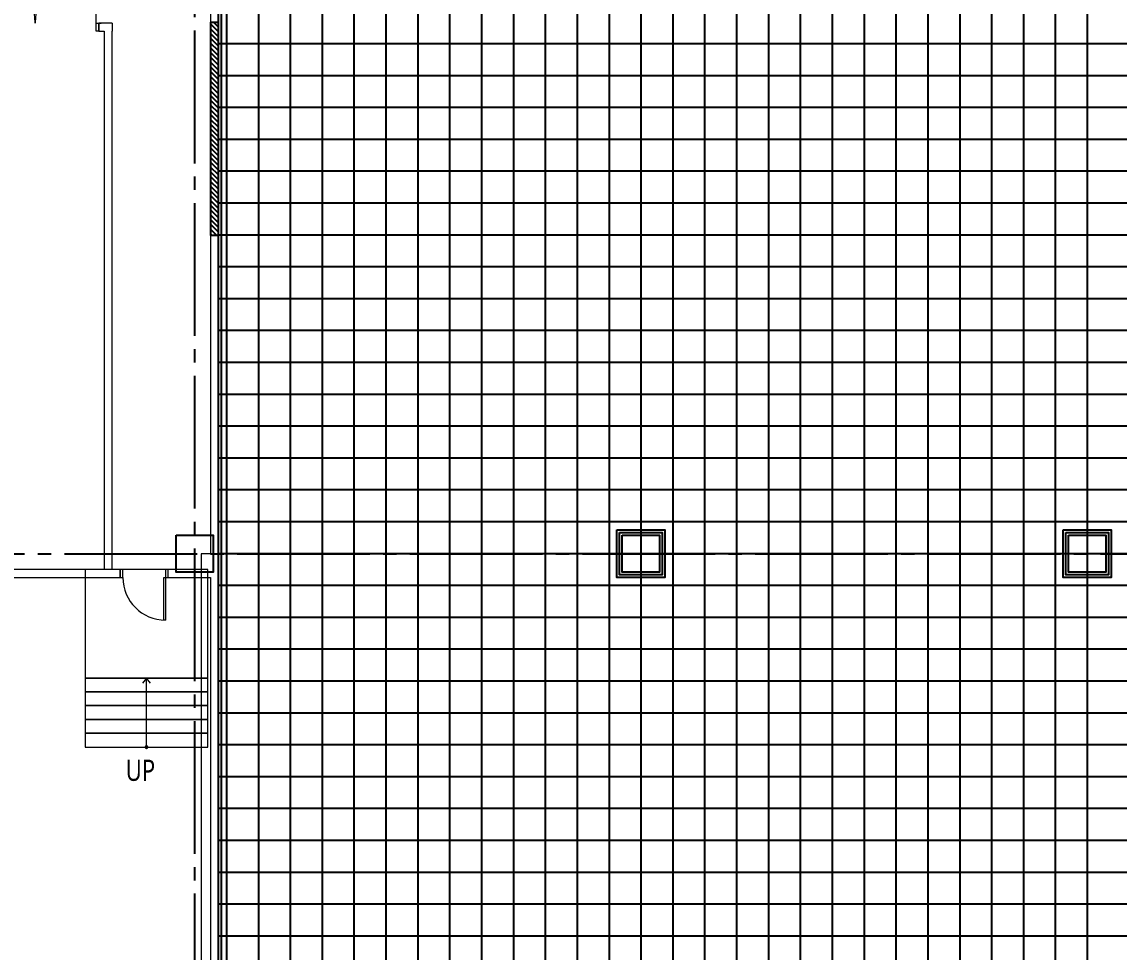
# Model space of a CAD drawing. Header units: millimetres. Extents: x -960 to 41501, y -1010 to 11880.
# Drawn here: x 1475 to 3540, y 750 to 2501 of the extents above; entities that cross this region are included whole.
import ezdxf
from ezdxf.enums import TextEntityAlignment as Align

# ---------------------------------------------------------------- set-up
doc = ezdxf.new("R2010")
doc.units = ezdxf.units.MM
doc.header["$LTSCALE"] = 100
doc.linetypes.add('X-S-FAB-L10$0$COL-CEN-LIN', pattern=[3.25, 2.5, -0.25, 0.25, -0.25])
for name, color, linetype in [('0-XREF', 7, 'Continuous'), ('188K-SM-03-F10-ARCH-PA-Y2257103$0$K-P1S-4.2-單抗', 53, 'Continuous'), ('188K-SM-03-F10-ARCH-PA-Y2257103$0$K-岩棉 2hr 7.5-單抗', 53, 'Continuous'), ('188K-SM-03-F10-ARCH-RF-Y2257103$0$K-RF-0.55', 191, 'Continuous'), ('188K-SM-03-F10-ARCH-RF-Y2257103$0$K-RF-0.55-AREA', 6, 'Continuous'), ('X-S-FAB-L10$0$0-DIM-TXT', 8, 'Continuous'), ('X-S-FAB-L10$0$A-STRS', 8, 'Continuous'), ('X-S-FAB-L10$0$A-TEXT', 8, 'Continuous'), ('X-S-FAB-L10$0$A-WALL-IN', 8, 'Continuous'), ('X-S-FAB-L10$0$A-WALL-IN.200K', 8, 'Continuous'), ('X-S-FAB-L10$0$BLOCK', 8, 'Continuous'), ('X-S-FAB-L10$0$CCL', 8, 'X-S-FAB-L10$0$COL-CEN-LIN'), ('X-S-FAB-L10$0$COL-S', 8, 'Continuous'), ('X-S-FAB-L10$0$Door', 8, 'Continuous'), ('X-S-FAB-L10$0$S-FNDN', 8, 'Continuous'), ('X-S-FAB-L10$0$S-SLAB-SHOW', 8, 'Continuous'), ('X-S-FAB-L10$0$WALL_188K_IN', 8, 'Continuous')]:
    doc.layers.add(name, color=color, linetype=linetype)
doc.styles.add('X-S-FAB-L10$0$CHINA', font='simplex.shx', dxfattribs={"width": 0.75, "bigfont": 'chineset.shx'})
doc.styles.add('X-S-FAB-L10$0$Standard', font='', dxfattribs={"width": 0.8})
doc.styles.add('X-S-FAB-L10$0$TG_NOTE_TEXT', font='simplex.shx', dxfattribs={"width": 0.75, "bigfont": 'chineset.shx'})
doc.styles.get('X-S-FAB-L10$0$Standard').set_extended_font_data('Microsoft JhengHei')

# ---------------------------------------------------------------- blocks, each defined once
blk = doc.blocks.new('X-S-FAB-L10$0$FAB2-L05')
at = {"layer": 'X-S-FAB-L10$0$CCL'}
for p, q in [((-24360, 11005), (-24360, 0)), ((-23520, 11005), (-23520, 0)), ((-22680, 11005), (-22680, 0)), ((-26880, 2220), (1210, 2220))]:
    blk.add_line(p, q, dxfattribs=at)
at = {"layer": 'X-S-FAB-L10$0$COL-S'}
for points in [[(-24395, 2255), (-24325, 2255), (-24325, 2185), (-24395, 2185)], [(-23555, 2255), (-23485, 2255), (-23485, 2185), (-23555, 2185)], [(-22715, 2255), (-22645, 2255), (-22645, 2185), (-22715, 2185)]]:
    blk.add_lwpolyline(points, close=True, dxfattribs=at)
blk = doc.blocks.new('X-S-FAB-L10$0$萬用門(22改)-REVISED[9]_1')
at = {"layer": 'X-S-FAB-L10$0$Door', "color": 4, "lineweight": 0}
for p, q in [((1665, 1470), (1660, 1470)), ((1660, 1470), (1660, 1455)), ((1665, 1455), (1665, 1470)), ((1750, 1470), (1745, 1470)), ((1745, 1470), (1745, 1455)), ((1750, 1455), (1750, 1470)), ((1660, 1455), (1665, 1455)), ((1742, 1375), (1742, 1455)), ((1742, 1455), (1745, 1455)), ((1745, 1455), (1745, 1375)), ((1745, 1455), (1750, 1455)), ((1745, 1375), (1742, 1375))]:
    blk.add_line(p, q, dxfattribs=at)
blk.add_arc((1745, 1455), 80, 180, 270, dxfattribs=at)
blk = doc.blocks.new('X-S-FAB-L10')
at = {"layer": 'X-S-FAB-L10$0$WALL_188K_IN'}
h = blk.add_hatch(dxfattribs=at)
h.set_pattern_fill('LINE', color=256, scale=2, angle=135)
h.set_pattern_definition([(135, (1845, 2401.6165), (-4.49013, -4.49013), [])])
h.paths.add_polyline_path([(1845, 2100), (1845, 2500), (1830, 2500), (1830, 2100)])
at = {"layer": 'X-S-FAB-L10$0$A-STRS', "lineweight": 0}
for p, q in [((1825, 1266), (1594, 1266)), ((1594, 1266), (1594, 1136)), ((1825, 1266), (1594, 1266)), ((1594, 1266), (1594, 1240)), ((1709.5, 1266), (1702, 1256)), ((1709.5, 1240), (1709.5, 1266)), ((1717, 1256), (1709.5, 1266)), ((1825, 1136), (1825, 1266)), ((1825, 1240), (1825, 1266)), ((1594, 1240), (1825, 1240)), ((1825, 1240), (1594, 1240)), ((1594, 1240), (1594, 1214)), ((1594, 1240), (1825, 1240)), ((1709.5, 1162), (1709.5, 1240)), ((1825, 1214), (1825, 1240)), ((1594, 1214), (1825, 1214)), ((1825, 1214), (1594, 1214)), ((1594, 1214), (1594, 1188)), ((1594, 1214), (1825, 1214)), ((1825, 1188), (1825, 1214)), ((1594, 1188), (1825, 1188)), ((1825, 1188), (1594, 1188)), ((1594, 1188), (1594, 1162)), ((1594, 1188), (1825, 1188)), ((1825, 1162), (1825, 1188)), ((1594, 1162), (1825, 1162)), ((1825, 1162), (1594, 1162)), ((1594, 1162), (1594, 1136)), ((1594, 1162), (1825, 1162)), ((1709.5, 1136), (1709.5, 1162)), ((1825, 1136), (1825, 1162)), ((1594, 1136), (1825, 1136)), ((1594, 1136), (1825, 1136))]:
    blk.add_line(p, q, dxfattribs=at)
at = {"layer": 'X-S-FAB-L10$0$A-STRS', "lineweight": 0, "flags": 128}
blk.add_lwpolyline([(1712, 1136, 1), (1707, 1136, 1)], format="xyb", close=True, dxfattribs=at)
at = {"layer": 'X-S-FAB-L10$0$A-WALL-IN', "lineweight": 0}
for p, q in [((1845, 2500), (1830, 2500)), ((1845, 2100), (1830, 2100)), ((1660, 1455), (1660, 1470)), ((1750, 1455), (1750, 1470))]:
    blk.add_line(p, q, dxfattribs=at)
at = {"layer": 'X-S-FAB-L10$0$A-WALL-IN', "lineweight": 0, "flags": 128}
for points in [[(1845, 2500), (1845, 6750)], [(1830, 2755), (1830, 2500)], [(1830, 2100), (1830, 1535)], [(1845, -35), (1845, 2100)], [(1660, 1470), (935, 1470)], [(1765, 1470), (1750, 1470)], [(-38.1, 1455), (1660, 1455)], [(1750, 1455), (1830, 1455)], [(1830, 1455), (1830, 35)]]:
    blk.add_lwpolyline(points, dxfattribs=at)
at = {"layer": 'X-S-FAB-L10$0$A-WALL-IN.200K', "lineweight": 0}
for p, q in [((1620, 2499), (1624.3, 2499)), ((1620, 2484), (1620, 2499)), ((1645, 2499), (1620, 2499)), ((1645, 2499), (1645, 2484)), ((1620, 2484), (1624.3, 2484)), ((1620, 2484), (1630, 2484)), ((1630, 2484), (1630, 1470)), ((1645, 1470), (1645, 2484))]:
    blk.add_line(p, q, dxfattribs=at)
at = {"layer": 'X-S-FAB-L10$0$COL-S'}
for p, q in [((1765, 1535), (1835, 1535)), ((1765, 1465), (1765, 1535)), ((1835, 1535), (1835, 1465)), ((2605, 1535), (2675, 1535)), ((2605, 1465), (2605, 1535)), ((2675, 1535), (2675, 1465)), ((3445, 1535), (3515, 1535)), ((3445, 1465), (3445, 1535)), ((3515, 1535), (3515, 1465)), ((1835, 1465), (1765, 1465)), ((2675, 1465), (2605, 1465)), ((3515, 1465), (3445, 1465))]:
    blk.add_line(p, q, dxfattribs=at)
at = {"layer": 'X-S-FAB-L10$0$Door', "lineweight": 0}
for p, q in [((1615, 2499), (1615, 2614)), ((1615, 2484), (1615, 2499)), ((1615, 2499), (1620, 2499)), ((1620, 2499), (1620, 2484)), ((1620, 2484), (1620, 2499)), ((1620, 2484), (1620, 2499)), ((1620, 2499), (1624.3, 2499)), ((1620, 2499), (1624.3, 2499)), ((1620, 2484), (1615, 2484)), ((1620, 2484), (1624.3, 2484)), ((1620, 2484), (1624.3, 2484))]:
    blk.add_line(p, q, dxfattribs=at)
for centre, start, end in [((1385, 2499), 0, 90), ((1615, 2499), 90, 180)]:
    blk.add_arc(centre, 115, start, end, dxfattribs=at)
at = {"layer": 'X-S-FAB-L10$0$S-FNDN', "lineweight": 0, "flags": 128}
blk.add_lwpolyline([(4350, 7470), (1830, 7470), (1830, 1500), (1812.5, 1500), (1812.5, -55), (9330, -55), (9330, 7470)], close=True, dxfattribs=at)
at = {"layer": 'X-S-FAB-L10$0$S-SLAB-SHOW', "lineweight": 0, "flags": 128}
blk.add_lwpolyline([(1594, 1266), (1825, 1266), (1825, 1470), (1594, 1470)], close=True, dxfattribs=at)
at = {"layer": 'X-S-FAB-L10$0$WALL_188K_IN'}
blk.add_lwpolyline([(1845, 2100), (1845, 2500), (1830, 2500), (1830, 2100)], close=True, dxfattribs=at)
at = {"layer": 'X-S-FAB-L10$0$BLOCK'}
blk.add_blockref('X-S-FAB-L10$0$FAB2-L05', (26160, -720), dxfattribs=at)
at = {"layer": 'X-S-FAB-L10$0$Door', "lineweight": 0}
blk.add_blockref('X-S-FAB-L10$0$萬用門(22改)-REVISED[9]_1', (0, 0), dxfattribs=at)
at = {"style": 'X-S-FAB-L10$0$TG_NOTE_TEXT', "width": 0.5, "flags": 1}
for p in [(7463.3, 9020), (18268.3, 8649), (11197.8, 4800.2), (16485.8, 4800.2), (25420.3, 2635), (13360, 320, 0), (7463.3, -33.3)]:
    blk.add_attdef('WH', text='', height=20, dxfattribs=at).set_placement(p, align=Align.BOTTOM_LEFT)
at = {"width": 0.5}
for style, p in [('X-S-FAB-L10$0$TG_NOTE_TEXT', (7585, 9020)), ('X-S-FAB-L10$0$TG_NOTE_TEXT', (18390, 8649)), ('X-S-FAB-L10$0$TG_NOTE_TEXT', (11117.5, 4813.5)), ('X-S-FAB-L10$0$TG_NOTE_TEXT', (16607.5, 4813.5)), ('X-S-FAB-L10$0$TG_NOTE_TEXT', (25350, 2635)), ('X-S-FAB-L10$0$Standard', (13129.4, 325, 0)), ('X-S-FAB-L10$0$TG_NOTE_TEXT', (7585, -20))]:
    blk.add_attdef('DESC', text='', height=10, dxfattribs=dict(at, style=style)).set_placement(p, align=Align.BOTTOM_LEFT)
for tag, style, p in [('TYPE', 'X-S-FAB-L10$0$TG_NOTE_TEXT', (7619.3, 9020)), ('NO', 'X-S-FAB-L10$0$TG_NOTE_TEXT', (7650.1, 9020)), ('TYPE', 'X-S-FAB-L10$0$TG_NOTE_TEXT', (18424.2, 8649)), ('NO', 'X-S-FAB-L10$0$TG_NOTE_TEXT', (18455, 8649)), ('NO', 'X-S-FAB-L10$0$TG_NOTE_TEXT', (11088.6, 4813.5)), ('TYPE', 'X-S-FAB-L10$0$TG_NOTE_TEXT', (11151.8, 4813.5)), ('TYPE', 'X-S-FAB-L10$0$TG_NOTE_TEXT', (16641.8, 4813.5)), ('NO', 'X-S-FAB-L10$0$TG_NOTE_TEXT', (16672.6, 4813.5)), ('NO', 'X-S-FAB-L10$0$TG_NOTE_TEXT', (25313, 2635)), ('TYPE', 'X-S-FAB-L10$0$TG_NOTE_TEXT', (25350, 2635)), ('NO', 'X-S-FAB-L10$0$Standard', (13100, 320, 0)), ('TYPE', 'X-S-FAB-L10$0$Standard', (13129.4, 320, 0)), ('TYPE', 'X-S-FAB-L10$0$TG_NOTE_TEXT', (7619.3, -20)), ('NO', 'X-S-FAB-L10$0$TG_NOTE_TEXT', (7650.1, -20))]:
    blk.add_attdef(tag, text='', height=10, dxfattribs=dict(at, style=style)).set_placement(p, align=Align.BOTTOM_RIGHT)
for rotation, style, p in [(180, 'X-S-FAB-L10$0$Standard', (317.6, 7480)), (180, 'X-S-FAB-L10$0$Standard', (1217.6, 7480)), (90, 'X-S-FAB-L10$0$TG_NOTE_TEXT', (24310, 3647.5)), (270, 'X-S-FAB-L10$0$TG_NOTE_TEXT', (17080, 1605))]:
    blk.add_attdef('DESC', text='', height=10, rotation=rotation, dxfattribs=dict(at, style=style)).set_placement(p, align=Align.BOTTOM_LEFT)
for tag, rotation, style, p in [('TYPE', 180, 'X-S-FAB-L10$0$Standard', (317.6, 7480)), ('NO', 180, 'X-S-FAB-L10$0$Standard', (347, 7480)), ('TYPE', 180, 'X-S-FAB-L10$0$Standard', (1217.6, 7480)), ('NO', 180, 'X-S-FAB-L10$0$Standard', (1247, 7480)), ('TYPE', 90, 'X-S-FAB-L10$0$TG_NOTE_TEXT', (24310, 3647.5)), ('NO', 90, 'X-S-FAB-L10$0$TG_NOTE_TEXT', (24310, 3610.5)), ('TYPE', 270, 'X-S-FAB-L10$0$TG_NOTE_TEXT', (17080, 1605)), ('NO', 270, 'X-S-FAB-L10$0$TG_NOTE_TEXT', (17080, 1573))]:
    blk.add_attdef(tag, text='', height=10, rotation=rotation, dxfattribs=dict(at, style=style)).set_placement(p, align=Align.BOTTOM_RIGHT)
at = {"style": 'X-S-FAB-L10$0$TG_NOTE_TEXT', "width": 0.5, "flags": 1}
for rotation, p in [(180, (43, 7480)), (180, (943, 7480)), (90, (24310, 3717.8)), (270, (17080, 1711.7))]:
    blk.add_attdef('WH', text='', height=20, rotation=rotation, dxfattribs=at).set_placement(p, align=Align.BOTTOM_LEFT)
at = {"layer": 'X-S-FAB-L10$0$0-DIM-TXT', "style": 'X-S-FAB-L10$0$CHINA', "width": 0.75}
for p in [(667.4, 7855.1, -2689.4), (22627.4, 6728.8), (25644.7, 6728.8), (24778.8, 5569.1), (1118.3, 4980), (417.8, 4594.6), (23874.8, 4355), (22927.4, 4330.1), (23749.9, 3901.4), (417.8, 3765.2), (1118.3, 3730), (417.8, 3115.8), (536.9, 2227.8), (16909, 1782.7), (888.4, 880.5), (16977.4, 750), (18878.8, 750), (25641.2, 553.2), (21364, 526.9)]:
    blk.add_attdef('HIG', text='', height=80, dxfattribs=at).set_placement(p, align=Align.MIDDLE_LEFT)
at = {"layer": 'X-S-FAB-L10$0$A-TEXT', "style": 'X-S-FAB-L10$0$Standard', "width": 0.8}
blk.add_text('UP', height=40, dxfattribs=at).set_placement((1670.2, 1072.3))
blk = doc.blocks.new('188K-SM-03-F10-ARCH-RF-Y2257103')
at = {"layer": '188K-SM-03-F10-ARCH-RF-Y2257103$0$K-RF-0.55'}
for p, q in [((1860, 9012.5), (1860, -12.5)), ((1920, 9012.5), (1920, -12.5)), ((1980, 9012.5), (1980, -12.5)), ((2040, 9012.5), (2040, -12.5)), ((2100, 9012.5), (2100, -12.5)), ((2160, 9012.5), (2160, -12.5)), ((2220, 9012.5), (2220, -12.5)), ((2280, 9012.5), (2280, -12.5)), ((2340, 9012.5), (2340, -12.5)), ((2400, 9012.5), (2400, -12.5)), ((2460, 9012.5), (2460, -12.5)), ((2520, 9012.5), (2520, -12.5)), ((2580, 9012.5), (2580, -12.5)), ((2700, 9012.5), (2700, -12.5)), ((2760, 9012.5), (2760, -12.5)), ((2820, 9012.5), (2820, -12.5)), ((2880, 9012.5), (2880, -12.5)), ((2940, 9012.5), (2940, -12.5)), ((3000, 9012.5), (3000, -12.5)), ((3060, 9012.5), (3060, -12.5)), ((3120, 9012.5), (3120, -12.5)), ((3180, 9012.5), (3180, -12.5)), ((3240, 9012.5), (3240, -12.5)), ((3300, 9012.5), (3300, -12.5)), ((3360, 9012.5), (3360, -12.5)), ((3420, 9012.5), (3420, -12.5)), ((2640, 8965), (2640, 35)), ((3480, 8965), (3480, 35)), ((24315, 2460), (1845, 2460)), ((24315, 2400), (1845, 2400)), ((24315, 2340), (1845, 2340)), ((24315, 2280), (1845, 2280)), ((24315, 2220), (1845, 2220)), ((24315, 2160), (1845, 2160)), ((24315, 2100), (1845, 2100)), ((16750, 2040), (1845, 2040)), ((16750, 1980), (1845, 1980)), ((16750, 1920), (1845, 1920)), ((16750, 1860), (1845, 1860)), ((16750, 1800), (1845, 1800)), ((16750, 1740), (1845, 1740)), ((16750, 1680), (1845, 1680)), ((16750, 1620), (1845, 1620)), ((16750, 1560), (1845, 1560)), ((16750, 1500), (1845, 1500)), ((16750, 1440), (1845, 1440)), ((16750, 1380), (1845, 1380)), ((16750, 1320), (1845, 1320)), ((16750, 1260), (1845, 1260)), ((16750, 1200), (1845, 1200)), ((16750, 1140), (1845, 1140)), ((16750, 1080), (1845, 1080)), ((16750, 1020), (1845, 1020)), ((16750, 960), (1845, 960)), ((16750, 900), (1845, 900)), ((16750, 840), (1845, 840)), ((16750, 780), (1845, 780))]:
    blk.add_line(p, q, dxfattribs=at)
at = {"layer": '188K-SM-03-F10-ARCH-RF-Y2257103$0$K-RF-0.55-AREA', "elevation": 0}
blk.add_lwpolyline([(4285, -12.5), (3515, -12.5), (3515, 35), (3445, 35), (3445, -12.5), (2675, -12.5), (2675, 35), (2605, 35), (2605, -12.5), (1845, -12.5), (1845, 8303)], dxfattribs=at)
at = {"layer": '188K-SM-03-F10-ARCH-RF-Y2257103$0$K-RF-0.55-AREA'}
for points in [[(2605, 1535), (2675, 1535), (2675, 1465), (2605, 1465)], [(3445, 1535), (3515, 1535), (3515, 1465), (3445, 1465)]]:
    blk.add_lwpolyline(points, close=True, dxfattribs=at)
blk = doc.blocks.new('188K-SM-03-F10-ARCH-PA-Y2257103')
at = {"layer": '188K-SM-03-F10-ARCH-PA-Y2257103$0$K-P1S-4.2-單抗'}
for points in [[(2595, 1545), (2685, 1545), (2685, 1455), (2595, 1455)], [(2600, 1540), (2680, 1540), (2680, 1460), (2600, 1460)], [(3435, 1545), (3525, 1545), (3525, 1455), (3435, 1455)], [(3440, 1540), (3520, 1540), (3520, 1460), (3440, 1460)]]:
    blk.add_lwpolyline(points, close=True, dxfattribs=at)
at = {"layer": '188K-SM-03-F10-ARCH-PA-Y2257103$0$K-岩棉 2hr 7.5-單抗'}
for p, q in [((1850, 8308, 0), (1850, 310)), ((1860, 8318, 0), (1860, 310, 0))]:
    blk.add_line(p, q, dxfattribs=at)

msp = doc.modelspace()

# ---------------------------------------------------------------- block references
for name in ['X-S-FAB-L10', '188K-SM-03-F10-ARCH-RF-Y2257103']:
    msp.add_blockref(name, (0, 0))
at = {"layer": '0-XREF'}
msp.add_blockref('188K-SM-03-F10-ARCH-PA-Y2257103', (0, 0), dxfattribs=at)

doc.saveas('drawing.dxf')
